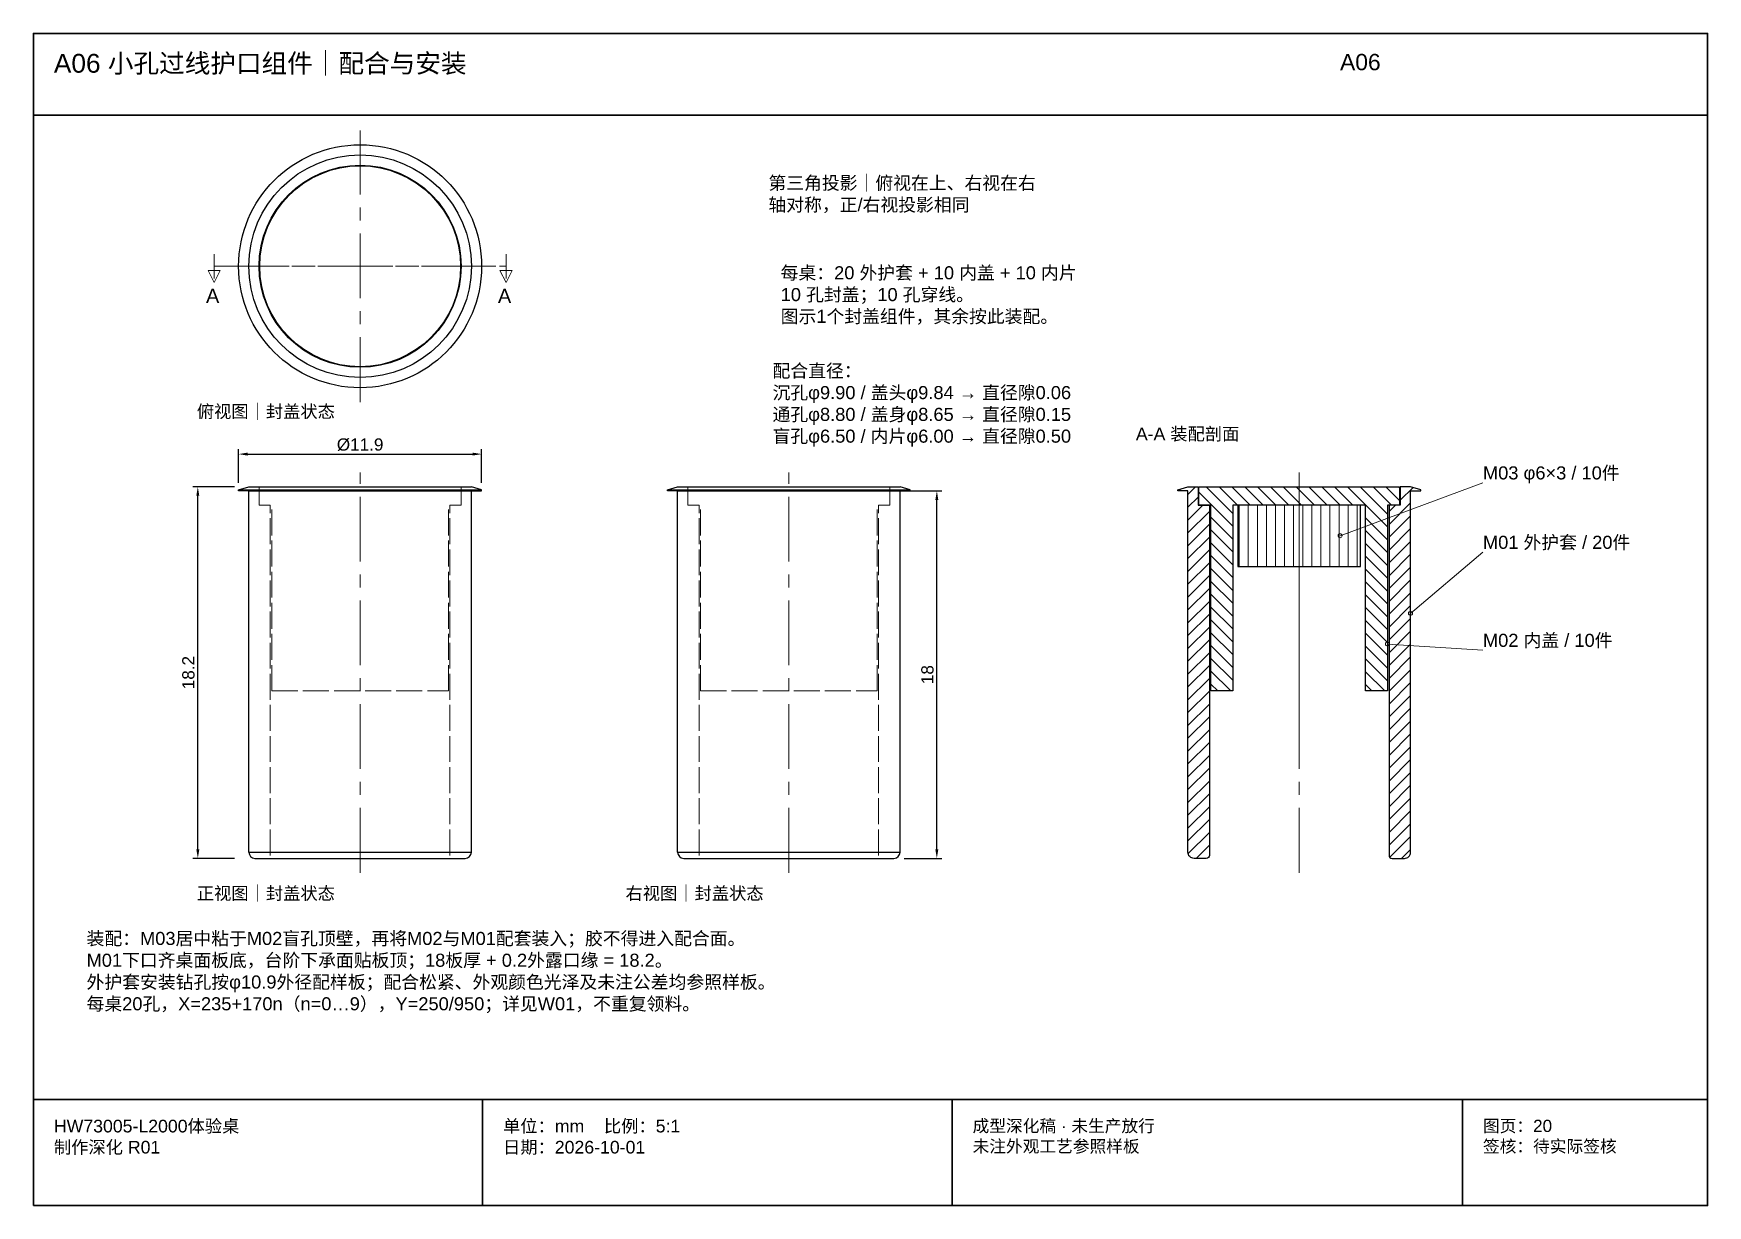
# Model space of a CAD drawing. Header units: millimetres. Extents: x 50 to 288830, y 0 to 4150.
# Drawn here: x 228001 to 228083, y 1 to 58.4 of the extents above; entities that cross this region are included whole.
import ezdxf

# ---------------------------------------------------------------- set-up
doc = ezdxf.new("R2010")
doc.units = ezdxf.units.MM
doc.linetypes.add('CENTER', pattern=[5.08, 3.175, -0.635, 0.635, -0.635])
doc.linetypes.add('DASHED', pattern=[1.524, 1.27, -0.254])
for name, color, linetype, lineweight in [('CENTER', 8, 'CENTER', 13), ('DIM', 7, 'Continuous', 13), ('FRAME', 7, 'Continuous', 35), ('HATCH', 8, 'Continuous', 9), ('HIDDEN', 8, 'DASHED', 13), ('NOTE', 7, 'Continuous', 18), ('OUTLINE', 7, 'Continuous', 25)]:
    doc.layers.add(name, color=color, linetype=linetype, lineweight=lineweight)
doc.styles.add('CN', font='Arial Unicode.ttf')
doc.dimstyles.new('D0_2', dxfattribs={"dimtxt": 0.6, "dimasz": 0.44, "dimexe": 0.24, "dimexo": 0.2, "dimgap": 0.16, "dimtad": 1, "dimdsep": 46, "dimtxsty": 'CN', "dimcen": 2.5, "dimclrd": 7, "dimclre": 7, "dimclrt": 7, "dimazin": 3, "dimtfac": 1, "dimtmove": 0, "dimatfit": 3})

msp = doc.modelspace()

# ---------------------------------------------------------------- hatches: boundary and pattern name
at = {"layer": 'HATCH'}
h = msp.add_hatch(dxfattribs=at)
h.set_pattern_fill('ANSI31', scale=0.14)
h.paths.add_polyline_path([(228057.55, 18.3), (228057.55, 36), (228057.05, 36), (228057.05, 36.05), (228057.55, 36.2), (228058.05, 36.2), (228058.05, 35.3), (228058.6, 35.3), (228058.6, 18.15, -0.414214), (228058.45, 18), (228057.85, 18, -0.414214)])
h = msp.add_hatch(dxfattribs=at)
h.set_pattern_fill('ANSI31', scale=0.14, angle=90)
h.paths.add_polyline_path([(228058.08, 36.2), (228067.92, 36.2), (228067.92, 35.3), (228067.325, 35.3), (228067.325, 26.2), (228066.25, 26.2), (228066.25, 35.3), (228059.75, 35.3), (228059.75, 26.2), (228058.675, 26.2), (228058.675, 35.3), (228058.08, 35.3)])
h = msp.add_hatch(dxfattribs=at)
h.set_pattern_fill('ANSI31', scale=0.14)
h.paths.add_polyline_path([(228068.45, 18.3), (228068.45, 36), (228068.95, 36), (228068.95, 36.05), (228068.45, 36.2), (228067.95, 36.2), (228067.95, 35.3), (228067.4, 35.3), (228067.4, 18.15, 0.414214), (228067.55, 18), (228068.15, 18, 0.414214)])
h = msp.add_hatch(dxfattribs=at)
h.set_pattern_fill('ANSI31', scale=0.14, angle=45)
h.paths.add_polyline_path([(228060, 32.3), (228066, 32.3), (228066, 35.3), (228060, 35.3)])

# ---------------------------------------------------------------- linework, layer by layer
at = {"layer": 'CENTER'}
for p, q in [((228017, 40.35), (228017, 53.65)), ((228009.85, 47), (228024.15, 47)), ((228010.35, 47), (228023.65, 47)), ((228017, 17.3), (228017, 36.9)), ((228038, 17.3), (228038, 36.9)), ((228063, 17.3), (228063, 36.9)), ((228063, 25.5), (228063, 36.9))]:
    msp.add_line(p, q, dxfattribs=at)
at = {"layer": 'DIM'}
for p, q in [((228009.85, 46.4), (228009.85, 47.6)), ((228024.15, 46.4), (228024.15, 47.6))]:
    msp.add_line(p, q, dxfattribs=at)
for points in [[(228009.85, 46.2), (228009.55, 46.8), (228010.15, 46.8)], [(228024.15, 46.2), (228023.85, 46.8), (228024.45, 46.8)]]:
    msp.add_lwpolyline(points, close=True, dxfattribs=at)
for points in [[(228065, 33.8), (228072, 36.4), (228072, 36.4)], [(228068.45, 30), (228072, 33), (228072, 33)], [(228067.325, 28.5), (228072, 28.2), (228072, 28.2)]]:
    msp.add_lwpolyline(points, dxfattribs=at)
for centre in [(228065, 33.8), (228068.45, 30), (228067.325, 28.5)]:
    msp.add_circle(centre, 0.1, dxfattribs=at)
at = {"layer": 'FRAME'}
for p, q in [((228001, 54.4), (228083, 54.4)), ((228001, 6.2), (228083, 6.2)), ((228023, 1), (228023, 6.2)), ((228046, 1), (228046, 6.2)), ((228071, 1), (228071, 6.2))]:
    msp.add_line(p, q, dxfattribs=at)
msp.add_lwpolyline([(228001, 1), (228083, 1), (228083, 58.4), (228001, 58.4)], close=True, dxfattribs=at)
at = {"layer": 'HIDDEN'}
for p, q in [((228012.05, 35.3), (228012.05, 36.2)), ((228021.95, 35.3), (228021.95, 36.2)), ((228033.05, 35.3), (228033.05, 36.2)), ((228042.95, 35.3), (228042.95, 36.2)), ((228012.6, 35.3), (228012.05, 35.3)), ((228012.6, 18.15), (228012.6, 35.3)), ((228012.675, 26.2), (228012.675, 35.3)), ((228021.325, 26.2), (228021.325, 35.3)), ((228021.4, 18.15), (228021.4, 35.3)), ((228021.4, 35.3), (228021.95, 35.3)), ((228033.6, 35.3), (228033.05, 35.3)), ((228033.6, 18.15), (228033.6, 35.3)), ((228033.675, 26.2), (228033.675, 35.3)), ((228042.325, 26.2), (228042.325, 35.3)), ((228042.4, 18.15), (228042.4, 35.3)), ((228042.4, 35.3), (228042.95, 35.3)), ((228012.675, 26.2), (228021.325, 26.2)), ((228033.675, 26.2), (228042.325, 26.2))]:
    msp.add_line(p, q, dxfattribs=at)
at = {"layer": 'OUTLINE'}
for p, q in [((228011.55, 36.2), (228022.45, 36.2)), ((228032.55, 36.2), (228043.45, 36.2)), ((228011.05, 36.05), (228022.95, 36.05)), ((228011.55, 36), (228022.45, 36)), ((228032.05, 36.05), (228043.95, 36.05)), ((228032.55, 36), (228043.45, 36)), ((228011.55, 18.3), (228022.45, 18.3)), ((228032.55, 18.3), (228043.45, 18.3)), ((228011.85, 18), (228022.15, 18)), ((228032.85, 18), (228043.15, 18))]:
    msp.add_line(p, q, dxfattribs=at)
for points in [[(228011.55, 18.3), (228011.55, 36), (228011.05, 36), (228011.05, 36.05), (228011.55, 36.2)], [(228022.45, 18.3), (228022.45, 36), (228022.95, 36), (228022.95, 36.05), (228022.45, 36.2)], [(228032.55, 18.3), (228032.55, 36), (228032.05, 36), (228032.05, 36.05), (228032.55, 36.2)], [(228043.45, 18.3), (228043.45, 36), (228043.95, 36), (228043.95, 36.05), (228043.45, 36.2)]]:
    msp.add_lwpolyline(points, dxfattribs=at)
for points in [[(228057.55, 18.3), (228057.55, 36), (228057.05, 36), (228057.05, 36.05), (228057.55, 36.2), (228058.05, 36.2), (228058.05, 35.3), (228058.6, 35.3), (228058.6, 18.15, -0.414214), (228058.45, 18), (228057.85, 18, -0.414214)], [(228068.45, 18.3), (228068.45, 36), (228068.95, 36), (228068.95, 36.05), (228068.45, 36.2), (228067.95, 36.2), (228067.95, 35.3), (228067.4, 35.3), (228067.4, 18.15, 0.414214), (228067.55, 18), (228068.15, 18, 0.414214)]]:
    msp.add_lwpolyline(points, format="xyb", close=True, dxfattribs=at)
for points in [[(228058.08, 36.2), (228067.92, 36.2), (228067.92, 35.3), (228067.325, 35.3), (228067.325, 26.2), (228066.25, 26.2), (228066.25, 35.3), (228059.75, 35.3), (228059.75, 26.2), (228058.675, 26.2), (228058.675, 35.3), (228058.08, 35.3)], [(228060, 32.3), (228066, 32.3), (228066, 35.3), (228060, 35.3)]]:
    msp.add_lwpolyline(points, close=True, dxfattribs=at)
for radius in [5.95, 5.45, 4.95, 4.92]:
    msp.add_circle((228017, 47), radius, dxfattribs=at)
for centre, start, end in [((228011.85, 18.3), 180, 270), ((228022.15, 18.3), 270, 360), ((228032.85, 18.3), 180, 270), ((228043.15, 18.3), 270, 360)]:
    msp.add_arc(centre, 0.3, start, end, dxfattribs=at)

# ---------------------------------------------------------------- texts
at = {"layer": 'NOTE', "attachment_point": 1, "style": 'CN'}
for s, insert, char_height, width in [('A06 小孔过线护口组件｜配合与安装', (228002, 57.4), 0.92, 62), ('A06', (228065, 57.4), 0.8, 18), ('第三角投影｜俯视在上、右视在右\\P轴对称，正/右视投影相同', (228037, 51.4), 0.64, 44), ('每桌：20 外护套 + 10 内盖 + 10 内片\\P10 孔封盖；10 孔穿线。\\P图示1个封盖组件，其余按此装配。', (228037.6, 47), 0.64, 43.4), ('A', (228009.45, 45.9), 0.7, 1.4), ('A', (228023.75, 45.9), 0.7, 1.4), ('配合直径：\\P沉孔φ9.90 / 盖头φ9.84 → 直径隙0.06\\P通孔φ8.80 / 盖身φ8.65 → 直径隙0.15\\P盲孔φ6.50 / 内片φ6.00 → 直径隙0.50', (228037.2, 42.2), 0.64, 45.2), ('俯视图｜封盖状态', (228009, 40.2), 0.62, 16), ('A-A 装配剖面', (228055, 39.1), 0.62, 16), ('M03 φ6×3 / 10件', (228072, 37.2), 0.64, 18), ('M01 外护套 / 20件', (228072, 33.8), 0.64, 18), ('M02 内盖 / 10件', (228072, 29), 0.64, 18), ('正视图｜封盖状态', (228009, 16.6), 0.62, 16), ('右视图｜封盖状态', (228030, 16.6), 0.62, 16), ('装配：M03居中粘于M02盲孔顶壁，再将M02与M01配套装入；胶不得进入配合面。\\PM01下口齐桌面板底，台阶下承面贴板顶；18板厚 + 0.2外露口缘 = 18.2。\\P外护套安装钻孔按φ10.9外径配样板；配合松紧、外观颜色光泽及未注公差均参照样板。\\P每桌20孔，X=235+170n（n=0…9），Y=250/950；详见W01，不重复领料。', (228003.6, 14.4), 0.64, 76.4), ('HW73005-L2000体验桌\\P制作深化 R01', (228002, 5.2), 0.62, 20), ('单位：mm    比例：5:1\\P日期：2026-10-01', (228024, 5.2), 0.62, 21), ('成型深化稿 · 未生产放行\\P未注外观工艺参照样板', (228047, 5.2), 0.6, 23), ('图页：20\\P签核：待实际签核', (228072, 5.2), 0.6, 11)]:
    msp.add_mtext(s, dxfattribs=dict(at, insert=insert, char_height=char_height, width=width))

# ---------------------------------------------------------------- dimensions: what is measured, and where the dimension line sits
at = {"layer": 'DIM'}
msp.add_linear_dim(base=(228011.05, 37.8), p1=(228011.05, 36.2), p2=(228022.95, 36.2), text='%%c<>', dimstyle='D0_2', dxfattribs=at).render()
for base, p1, p2 in [((228009.05, 18), (228011.05, 18), (228011.05, 36.2)), ((228045.25, 18), (228043.45, 18), (228043.45, 36))]:
    msp.add_linear_dim(base=base, p1=p1, p2=p2, angle=90, dimstyle='D0_2', dxfattribs=at).render()

doc.saveas('drawing.dxf')
